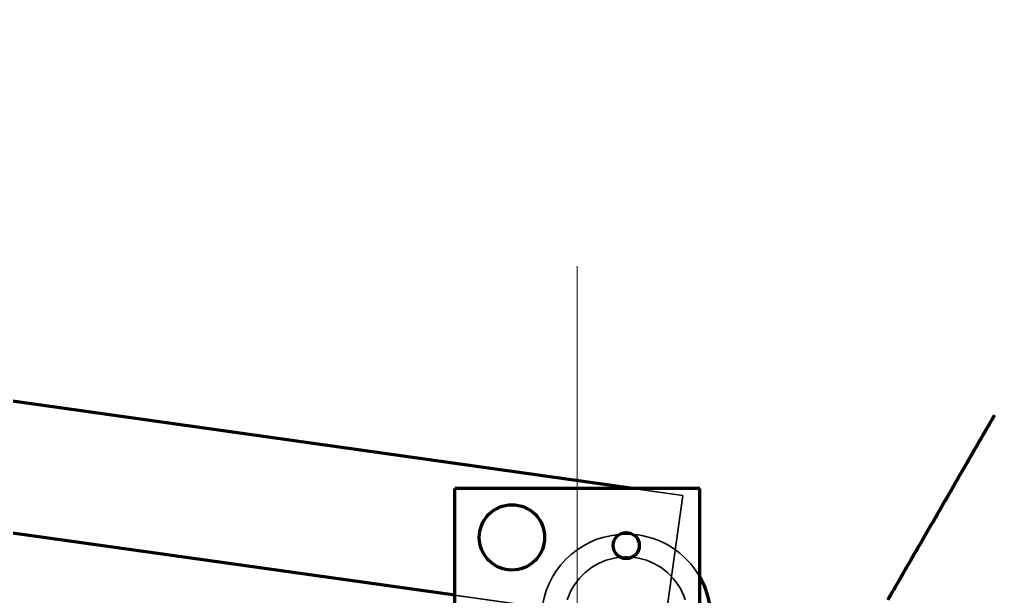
# Model space of a CAD drawing. Header units: millimetres. Extents: x 0 to 2382, y 0 to 420.
# Drawn here: x 288.08 to 300.01, y 338.31 to 345.38 of the extents above; entities that cross this region are included whole.
import ezdxf

# ---------------------------------------------------------------- set-up
doc = ezdxf.new("R2010")
doc.units = ezdxf.units.MM
doc.linetypes.add('IRAM-E-TRAZOS', pattern=[5, 4, -1])
doc.linetypes.add('IRAM-F-TRAZO-PUNTO', pattern=[20, 15, -2, 1, -2])
for name, color, linetype, lineweight in [('01-VISIBLE', 7, 'CONTINUOUS', 70), ('02-OCULTA', 4, 'IRAM-E-TRAZOS', 35), ('03-EJE', 1, 'IRAM-F-TRAZO-PUNTO', 18), ('08-FINA', 5, 'CONTINUOUS', 18)]:
    doc.layers.add(name, color=color, linetype=linetype, lineweight=lineweight)

msp = doc.modelspace()

# ---------------------------------------------------------------- linework, layer by layer
at = {"layer": '01-VISIBLE'}
for p, q in [((295.592, 339.638), (281.281, 341.649)), ((293.412, 338.329), (281.058, 340.065)), ((296.412, 339.638), (293.412, 339.638)), ((293.412, 338.043), (293.412, 339.638)), ((296.412, 337.938), (296.412, 339.638))]:
    msp.add_line(p, q, dxfattribs=at)
for points in [[(298.718, 338.273), (298.743, 338.317), (298.768, 338.36), (298.794, 338.404), (298.819, 338.447), (298.844, 338.491), (298.869, 338.534), (298.894, 338.578), (298.919, 338.621), (298.944, 338.665), (298.969, 338.708), (298.995, 338.752), (299.02, 338.795), (299.045, 338.839), (299.07, 338.882), (299.095, 338.926), (299.12, 338.969), (299.145, 339.013), (299.17, 339.056), (299.196, 339.1), (299.221, 339.143), (299.246, 339.187), (299.271, 339.23), (299.296, 339.274), (299.321, 339.317), (299.346, 339.361), (299.371, 339.404), (299.396, 339.448), (299.422, 339.492), (299.447, 339.535), (299.472, 339.579), (299.497, 339.622), (299.522, 339.666), (299.547, 339.709), (299.572, 339.753), (299.597, 339.796), (299.623, 339.84), (299.648, 339.883), (299.673, 339.927), (299.698, 339.97), (299.723, 340.014), (299.748, 340.057), (299.773, 340.101), (299.798, 340.144), (299.823, 340.188), (299.849, 340.231), (299.874, 340.275), (299.899, 340.318), (299.924, 340.362), (299.949, 340.405), (299.974, 340.449), (299.999, 340.492), (300.024, 340.536)], [(298.738, 338.307), (298.763, 338.35), (298.788, 338.393), (298.813, 338.437), (298.838, 338.48), (298.863, 338.523), (298.888, 338.567), (298.913, 338.61), (298.938, 338.653), (298.963, 338.697), (298.988, 338.74), (299.013, 338.783), (299.038, 338.827), (299.063, 338.87), (299.088, 338.913), (299.113, 338.956), (299.138, 339), (299.163, 339.043), (299.188, 339.086), (299.213, 339.13), (299.238, 339.173), (299.263, 339.216), (299.288, 339.26), (299.313, 339.303), (299.338, 339.346), (299.363, 339.389), (299.388, 339.433), (299.413, 339.476), (299.438, 339.519), (299.463, 339.563), (299.488, 339.606), (299.513, 339.649), (299.538, 339.693), (299.563, 339.736), (299.588, 339.779), (299.613, 339.822), (299.638, 339.866), (299.663, 339.909), (299.688, 339.952), (299.713, 339.996), (299.738, 340.039), (299.763, 340.082), (299.788, 340.126), (299.813, 340.169), (299.838, 340.212), (299.863, 340.255), (299.888, 340.299), (299.913, 340.342), (299.938, 340.385), (299.963, 340.429), (299.988, 340.472), (300.013, 340.515)], [(295.429, 339.075), (295.429, 339.075), (295.429, 339.075), (295.429, 339.075), (295.429, 339.075), (295.429, 339.075), (295.429, 339.075)]]:
    msp.add_lwpolyline(points, dxfattribs=at)
for centre, radius in [((294.112, 339.038), 0.4), ((295.512, 338.938), 0.16)]:
    msp.add_circle(centre, radius, dxfattribs=at)
msp.add_arc((295.512, 338.038), 1.04, -21.255, 30.0733, dxfattribs=at)
at = {"layer": '02-OCULTA'}
for p, q in [((296.204, 339.552), (281.281, 341.649)), ((295.982, 337.968), (281.058, 340.065)), ((296.412, 339.638), (293.412, 339.638)), ((293.412, 337.938), (293.412, 339.638)), ((296.412, 339.638), (293.412, 339.638)), ((293.412, 337.938), (293.412, 339.638)), ((296.412, 339.638), (293.412, 339.638)), ((293.412, 337.938), (293.412, 339.638)), ((296.204, 339.552), (295.592, 339.638)), ((295.982, 337.968), (296.204, 339.552)), ((295.982, 337.968), (296.204, 339.552)), ((296.412, 337.938), (296.412, 339.638)), ((296.412, 337.938), (296.412, 339.638)), ((296.412, 337.938), (296.412, 339.638)), ((295.982, 337.968), (293.412, 338.329))]:
    msp.add_line(p, q, dxfattribs=at)
for points in [[(295.441, 338.795), (295.396, 338.829), (295.365, 338.876), (295.353, 338.931), (295.36, 338.987), (295.387, 339.037), (295.429, 339.075)], [(295.584, 338.795), (295.629, 338.829), (295.66, 338.876), (295.672, 338.931), (295.665, 338.987), (295.638, 339.037), (295.596, 339.075)], [(294.79, 338.273), (294.807, 338.32), (294.827, 338.366), (294.85, 338.411), (294.876, 338.454), (294.905, 338.495), (294.937, 338.534), (294.971, 338.571), (295.007, 338.606), (295.046, 338.638), (295.086, 338.668), (295.129, 338.694), (295.173, 338.718), (295.219, 338.739), (295.266, 338.757), (295.314, 338.772), (295.363, 338.783), (295.412, 338.792), (295.462, 338.797), (295.512, 338.798)], [(295.512, 338.798), (295.563, 338.797), (295.613, 338.792), (295.662, 338.783), (295.711, 338.772), (295.759, 338.757), (295.806, 338.739), (295.852, 338.718), (295.896, 338.694), (295.939, 338.668), (295.979, 338.638), (296.018, 338.606), (296.054, 338.571), (296.088, 338.534), (296.12, 338.495), (296.149, 338.454), (296.175, 338.411), (296.198, 338.366), (296.218, 338.32), (296.235, 338.273)]]:
    msp.add_lwpolyline(points, dxfattribs=at)
for centre, radius in [((294.112, 339.038), 0.4), ((294.112, 339.038), 0.4), ((294.112, 339.038), 0.4), ((294.112, 339.038), 0.4), ((294.112, 339.038), 0.4), ((294.112, 339.038), 0.4), ((294.112, 339.038), 0.4), ((295.512, 338.938), 0.16), ((295.512, 338.938), 0.16), ((295.512, 338.938), 0.16), ((295.512, 338.938), 0.16), ((295.512, 338.938), 0.16), ((295.512, 338.938), 0.16)]:
    msp.add_circle(centre, radius, dxfattribs=at)
for centre, radius, start, end in [((295.512, 338.038), 1.04, 94.5886, -21.255), ((295.512, 338.938), 0.16, 90, 121.3322), ((295.512, 338.038), 1.04, 90, 94.5886), ((295.512, 338.938), 0.16, 58.6678, 90), ((295.512, 338.038), 1.04, 85.4114, 90), ((295.512, 338.038), 1.04, 30.0733, 85.4114), ((295.512, 338.038), 0.76, 90, 95.3682), ((295.512, 338.938), 0.16, -116.3843, -63.6157), ((295.512, 338.038), 0.76, 84.6318, 90)]:
    msp.add_arc(centre, radius, start, end, dxfattribs=at)
at = {"layer": '03-EJE'}
msp.add_line((294.912, 212.41), (294.912, 342.362), dxfattribs=at)
at = {"layer": '08-FINA'}
msp.add_circle((288.95, 336.8), 18.417, dxfattribs=at)

doc.saveas('drawing.dxf')
